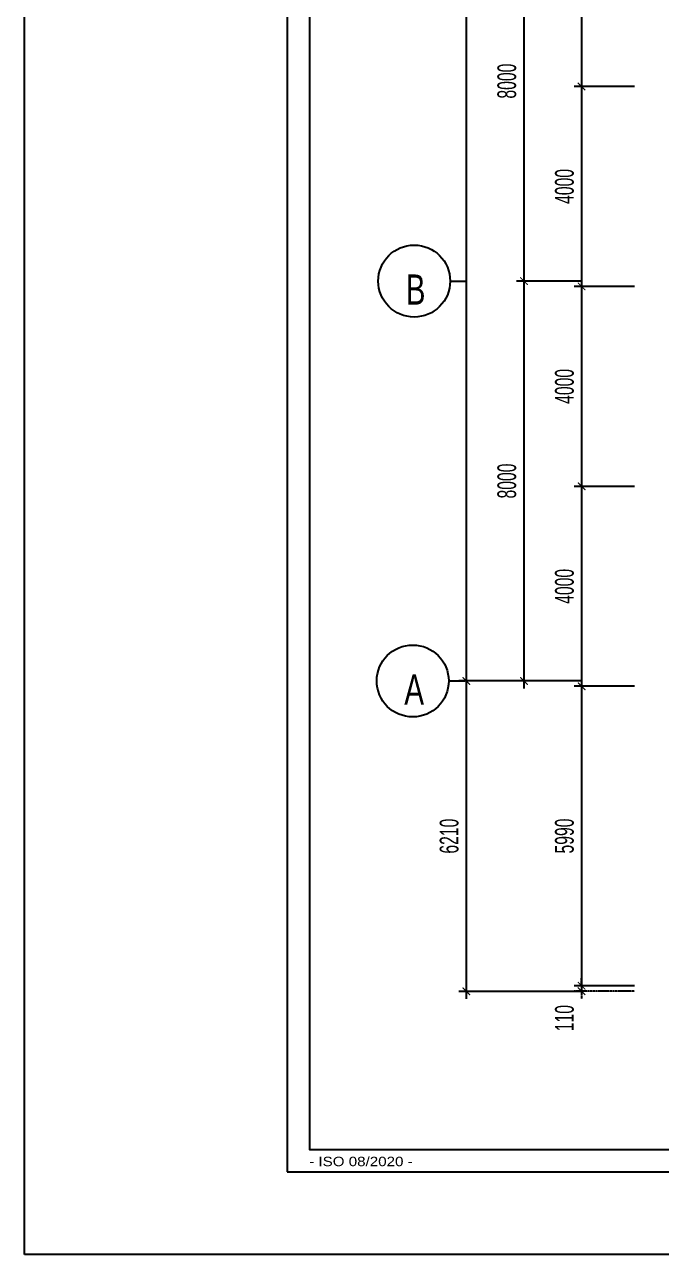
# Model space of a CAD drawing. Extents: x 195594 to 457145, y -254194 to -165094.
# Drawn here: x 195594 to 208329, y -254194 to -229591 of the extents above; entities that cross this region are included whole.
import ezdxf

# ---------------------------------------------------------------- set-up
doc = ezdxf.new("R2010")
doc.units = 0
doc.header["$LTSCALE"] = 0.5
doc.header["$MEASUREMENT"] = 0
doc.linetypes.add('HIDDEN', pattern=[0.375, 0.25, -0.125])
doc.layers.get('0').update_dxf_attribs({"linetype": 'CONTINUOUS'})
doc.layers.get('Defpoints').update_dxf_attribs({"linetype": 'CONTINUOUS'})
for name, color, linetype in [('CDC -TEXT KHUNG', 7, 'CONTINUOUS'), ('CDC-KHUNGTEN', 7, 'CONTINUOUS'), ('CDC.02.DIM', 1, 'CONTINUOUS'), ('CDC.04.HIDDEN', 8, 'HIDDEN'), ('CDC.06.TEXT', 2, 'CONTINUOUS'), ('CDC.10.HATCH', 9, 'CONTINUOUS'), ('CDC.11.NOTE', 8, 'CONTINUOUS'), ('CDC.14.STEELNUM', 9, 'CONTINUOUS')]:
    doc.layers.add(name, color=color, linetype=linetype)
doc.layers.add('Tpl_Bound', color=1, linetype='CONTINUOUS', plot=False)
doc.styles.add('ARIAL', font='arial.ttf', dxfattribs={"width": 0.6})
doc.styles.add('KT CDC', font='arial.ttf', dxfattribs={"width": 0.85, "height": 200})
doc.dimstyles.new('150', dxfattribs={"dimscale": 150, "dimtxt": 2.5, "dimasz": 1, "dimexe": 1, "dimexo": 0, "dimgap": 1, "dimtad": 1, "dimdec": 0, "dimdsep": 46, "dimtxsty": 'ARIAL', "dimblk": 'ARCHTICK', "dimcen": 1, "dimdle": 1, "dimclrd": 1, "dimclre": 1, "dimclrt": 2, "dimadec": 0, "dimazin": 0, "dimtfac": 0.00072, "dimtdec": 0, "dimtix": 1, "dimtmove": 2, "dimatfit": 3, "dimldrblk": 'ARCHTICK', "dimfxl": 1, "dimtolj": 1, "dimarcsym": 0})

# ---------------------------------------------------------------- blocks, each defined once
blk = doc.blocks.new('_ARCHTICK')
at = {"color": 0, "linetype": 'ByBlock', "const_width": 0.15}
blk.add_lwpolyline([(-0.5, -0.5), (0.5, 0.5)], dxfattribs=at)
blk = doc.blocks.new('*D200')
at = {"layer": 'CDC.02.DIM', "color": 1, "lineweight": -2, "transparency": 16777216}
for p, q in [((206733, -174622), (204278, -174622)), ((204428, -174472), (204428, -242872)), ((206733, -242722), (204278, -242722))]:
    blk.add_line(p, q, dxfattribs=at)
at = {"layer": 'Defpoints', "color": 0, "transparency": 16777216}
for p in [(206733, -174622), (204428, -242722), (206733, -242722)]:
    blk.add_point(p, dxfattribs=at)
at = {"layer": 'CDC.02.DIM', "color": 1, "lineweight": -2, "transparency": 16777216, "xscale": 150, "yscale": 150, "zscale": 150}
for p, rotation in [((204428, -174622), 90), ((204428, -242722), 270)]:
    blk.add_blockref('_ARCHTICK', p, dxfattribs=dict(at, rotation=rotation))
at = {"layer": 'CDC.02.DIM', "color": 2, "transparency": 16777216, "insert": (204086, -208672), "char_height": 375, "attachment_point": 5, "rotation": 90, "style": 'ARIAL'}
blk.add_mtext('\\A1;68100', dxfattribs=at)
blk = doc.blocks.new('*D298')
at = {"layer": 'CDC.02.DIM', "color": 1, "lineweight": -2, "transparency": 16777216}
for p, q in [((207789, -226829), (206583, -226829)), ((206733, -226679), (206733, -230979)), ((207789, -230829), (206583, -230829))]:
    blk.add_line(p, q, dxfattribs=at)
at = {"layer": 'Defpoints', "color": 0, "transparency": 16777216}
for p in [(207789, -226829), (206733, -230829), (207789, -230829)]:
    blk.add_point(p, dxfattribs=at)
at = {"layer": 'CDC.02.DIM', "color": 1, "lineweight": -2, "transparency": 16777216, "xscale": 150, "yscale": 150, "zscale": 150}
for p, rotation in [((206733, -226829), 90), ((206733, -230829), 270)]:
    blk.add_blockref('_ARCHTICK', p, dxfattribs=dict(at, rotation=rotation))
at = {"layer": 'CDC.02.DIM', "color": 2, "transparency": 16777216, "insert": (206391, -228829), "char_height": 375, "attachment_point": 5, "rotation": 90, "style": 'ARIAL'}
blk.add_mtext('\\A1;4000', dxfattribs=at)
blk = doc.blocks.new('*D299')
at = {"layer": 'CDC.02.DIM', "color": 1, "lineweight": -2, "transparency": 16777216}
for p, q in [((206733, -230679), (206733, -234979)), ((207789, -230829), (206583, -230829)), ((207789, -234829), (206583, -234829))]:
    blk.add_line(p, q, dxfattribs=at)
at = {"layer": 'Defpoints', "color": 0, "transparency": 16777216}
for p in [(207789, -230829), (206733, -234829), (207789, -234829)]:
    blk.add_point(p, dxfattribs=at)
at = {"layer": 'CDC.02.DIM', "color": 1, "lineweight": -2, "transparency": 16777216, "xscale": 150, "yscale": 150, "zscale": 150}
for p, rotation in [((206733, -230829), 90), ((206733, -234829), 270)]:
    blk.add_blockref('_ARCHTICK', p, dxfattribs=dict(at, rotation=rotation))
at = {"layer": 'CDC.02.DIM', "color": 2, "transparency": 16777216, "insert": (206391, -232829), "char_height": 375, "attachment_point": 5, "rotation": 90, "style": 'ARIAL'}
blk.add_mtext('\\A1;4000', dxfattribs=at)
blk = doc.blocks.new('*D300')
at = {"layer": 'CDC.02.DIM', "color": 1, "lineweight": -2, "transparency": 16777216}
for p, q in [((206733, -234679), (206733, -238979)), ((207789, -234829), (206583, -234829)), ((207789, -238829), (206583, -238829))]:
    blk.add_line(p, q, dxfattribs=at)
at = {"layer": 'Defpoints', "color": 0, "transparency": 16777216}
for p in [(207789, -234829), (206733, -238829), (207789, -238829)]:
    blk.add_point(p, dxfattribs=at)
at = {"layer": 'CDC.02.DIM', "color": 1, "lineweight": -2, "transparency": 16777216, "xscale": 150, "yscale": 150, "zscale": 150}
for p, rotation in [((206733, -234829), 90), ((206733, -238829), 270)]:
    blk.add_blockref('_ARCHTICK', p, dxfattribs=dict(at, rotation=rotation))
at = {"layer": 'CDC.02.DIM', "color": 2, "transparency": 16777216, "insert": (206391, -236829), "char_height": 375, "attachment_point": 5, "rotation": 90, "style": 'ARIAL'}
blk.add_mtext('\\A1;4000', dxfattribs=at)
blk = doc.blocks.new('*D301')
at = {"layer": 'CDC.02.DIM', "color": 1, "lineweight": -2, "transparency": 16777216}
for p, q in [((207789, -238829), (206583, -238829)), ((206733, -238679), (206733, -242979)), ((207789, -242829), (206583, -242829))]:
    blk.add_line(p, q, dxfattribs=at)
at = {"layer": 'Defpoints', "color": 0, "transparency": 16777216}
for p in [(207789, -238829), (206733, -242829), (207789, -242829)]:
    blk.add_point(p, dxfattribs=at)
at = {"layer": 'CDC.02.DIM', "color": 1, "lineweight": -2, "transparency": 16777216, "xscale": 150, "yscale": 150, "zscale": 150}
for p, rotation in [((206733, -238829), 90), ((206733, -242829), 270)]:
    blk.add_blockref('_ARCHTICK', p, dxfattribs=dict(at, rotation=rotation))
at = {"layer": 'CDC.02.DIM', "color": 2, "transparency": 16777216, "insert": (206391, -240829), "char_height": 375, "attachment_point": 5, "rotation": 90, "style": 'ARIAL'}
blk.add_mtext('\\A1;4000', dxfattribs=at)
blk = doc.blocks.new('*D302')
at = {"layer": 'CDC.02.DIM', "color": 1, "lineweight": -2, "transparency": 16777216}
for p, q in [((206733, -242679), (206733, -248969)), ((207789, -242829), (206583, -242829)), ((207789, -248819), (206583, -248819))]:
    blk.add_line(p, q, dxfattribs=at)
at = {"layer": 'Defpoints', "color": 0, "transparency": 16777216}
for p in [(207789, -242829), (206733, -248819), (207789, -248819)]:
    blk.add_point(p, dxfattribs=at)
at = {"layer": 'CDC.02.DIM', "color": 1, "lineweight": -2, "transparency": 16777216, "xscale": 150, "yscale": 150, "zscale": 150}
for p, rotation in [((206733, -242829), 90), ((206733, -248819), 270)]:
    blk.add_blockref('_ARCHTICK', p, dxfattribs=dict(at, rotation=rotation))
at = {"layer": 'CDC.02.DIM', "color": 2, "transparency": 16777216, "insert": (206391, -245824), "char_height": 375, "attachment_point": 5, "rotation": 90, "style": 'ARIAL'}
blk.add_mtext('\\A1;5990', dxfattribs=at)
blk = doc.blocks.new('*D303')
at = {"layer": 'CDC.04.HIDDEN', "color": 1, "lineweight": -2, "transparency": 16777216}
for p, q in [((206733, -248819), (206733, -248669)), ((207789, -248819), (206583, -248819)), ((207789, -248929), (206583, -248929)), ((206733, -248819), (206733, -248929)), ((206733, -248929), (206733, -249079))]:
    blk.add_line(p, q, dxfattribs=at)
at = {"layer": 'Defpoints', "color": 0, "transparency": 16777216}
for p in [(206733, -248929), (207789, -248819), (207789, -248929)]:
    blk.add_point(p, dxfattribs=at)
at = {"layer": 'CDC.04.HIDDEN', "color": 1, "lineweight": -2, "transparency": 16777216, "xscale": 150, "yscale": 150, "zscale": 150}
for p, rotation in [((206733, -248819), 270), ((206733, -248929), 90)]:
    blk.add_blockref('_ARCHTICK', p, dxfattribs=dict(at, rotation=rotation))
at = {"layer": 'CDC.04.HIDDEN', "color": 2, "transparency": 16777216, "insert": (206391, -249467), "char_height": 375, "attachment_point": 5, "rotation": 90, "style": 'ARIAL'}
blk.add_mtext('\\A1;110', dxfattribs=at)
blk = doc.blocks.new('*D308')
at = {"layer": 'CDC.02.DIM', "color": 1, "lineweight": -2, "transparency": 16777216}
for p, q in [((205580, -226572), (205580, -234872)), ((206733, -226722), (205430, -226722)), ((206733, -234722), (205430, -234722))]:
    blk.add_line(p, q, dxfattribs=at)
at = {"layer": 'Defpoints', "color": 0, "transparency": 16777216}
for p in [(206733, -226722), (205580, -234722), (206733, -234722)]:
    blk.add_point(p, dxfattribs=at)
at = {"layer": 'CDC.02.DIM', "color": 1, "lineweight": -2, "transparency": 16777216, "xscale": 150, "yscale": 150, "zscale": 150}
for p, rotation in [((205580, -226722), 90), ((205580, -234722), 270)]:
    blk.add_blockref('_ARCHTICK', p, dxfattribs=dict(at, rotation=rotation))
at = {"layer": 'CDC.02.DIM', "color": 2, "transparency": 16777216, "insert": (205239, -230722), "char_height": 375, "attachment_point": 5, "rotation": 90, "style": 'ARIAL'}
blk.add_mtext('\\A1;8000', dxfattribs=at)
blk = doc.blocks.new('*D309')
at = {"layer": 'CDC.02.DIM', "color": 1, "lineweight": -2, "transparency": 16777216}
for p, q in [((205580, -234572), (205580, -242872)), ((206733, -234722), (205430, -234722)), ((206733, -242722), (205430, -242722))]:
    blk.add_line(p, q, dxfattribs=at)
at = {"layer": 'Defpoints', "color": 0, "transparency": 16777216}
for p in [(206733, -234722), (205580, -242722), (206733, -242722)]:
    blk.add_point(p, dxfattribs=at)
at = {"layer": 'CDC.02.DIM', "color": 1, "lineweight": -2, "transparency": 16777216, "xscale": 150, "yscale": 150, "zscale": 150}
for p, rotation in [((205580, -234722), 90), ((205580, -242722), 270)]:
    blk.add_blockref('_ARCHTICK', p, dxfattribs=dict(at, rotation=rotation))
at = {"layer": 'CDC.02.DIM', "color": 2, "transparency": 16777216, "insert": (205239, -238722), "char_height": 375, "attachment_point": 5, "rotation": 90, "style": 'ARIAL'}
blk.add_mtext('\\A1;8000', dxfattribs=at)
blk = doc.blocks.new('*D346')
at = {"layer": 'CDC.14.STEELNUM', "color": 1, "lineweight": -2, "transparency": 16777216}
for p, q in [((204428, -242572), (204428, -249082)), ((206733, -242722), (204278, -242722)), ((206733, -248932), (204278, -248932))]:
    blk.add_line(p, q, dxfattribs=at)
at = {"layer": 'Defpoints', "color": 0, "transparency": 16777216}
for p in [(206733, -242722), (204428, -248932), (206733, -248932)]:
    blk.add_point(p, dxfattribs=at)
at = {"layer": 'CDC.14.STEELNUM', "color": 1, "lineweight": -2, "transparency": 16777216, "xscale": 150, "yscale": 150, "zscale": 150}
for p, rotation in [((204428, -242722), 90), ((204428, -248932), 270)]:
    blk.add_blockref('_ARCHTICK', p, dxfattribs=dict(at, rotation=rotation))
at = {"layer": 'CDC.14.STEELNUM', "color": 2, "transparency": 16777216, "insert": (204086, -245827), "char_height": 375, "attachment_point": 5, "rotation": 90, "style": 'ARIAL'}
blk.add_mtext('\\A1;6210', dxfattribs=at)
blk = doc.blocks.new('Khung tên chuẩn')
at = {"layer": 'CDC-KHUNGTEN'}
blk.add_lwpolyline([(30654, -246309), (30654, -189709), (-40446, -189709), (-40446, -246309)], close=True, dxfattribs=at)
at = {"layer": 'CDC.10.HATCH', "color": 8}
blk.add_lwpolyline([(-40746, -246609), (38754, -246609), (38754, -189409), (-40746, -189409)], close=True, dxfattribs=at)
at = {"layer": 'Defpoints', "color": 1}
blk.add_lwpolyline([(-44246, -247709), (-44246, -188309), (39854, -188309), (39854, -247709), (-44246, -247709)], close=True, dxfattribs=at)
at = {"layer": 'CDC -TEXT KHUNG', "color": 6, "style": 'KT CDC', "width": 1.15}
blk.add_text('- ISO 08/2020 -', height=125.69, dxfattribs=at).set_placement((-40452, -246532))

msp = doc.modelspace()

# ---------------------------------------------------------------- linework, layer by layer
at = {"layer": 'CDC.11.NOTE'}
for p, q in [((204104.7, -234722), (204427.8, -234722)), ((204075.2, -242722), (204398.4, -242722))]:
    msp.add_line(p, q, dxfattribs=at)
for centre in [(203385.4, -234722), (203355.9, -242722)]:
    msp.add_circle(centre, 719.3, dxfattribs=at)
at = {"layer": 'Tpl_Bound', "color": 1}
msp.add_lwpolyline([(195594.3, -254193.8), (195594.3, -165093.8), (321744.3, -165093.8), (321744.3, -254193.8)], close=True, dxfattribs=at)

# ---------------------------------------------------------------- block references
at = {"layer": 'CDC -TEXT KHUNG', "color": 7, "xscale": 1.500000000771252, "yscale": 1.500000000771252, "zscale": 1.500000000771252}
msp.add_blockref('Khung tên chuẩn', (261963.1, 117369.1), dxfattribs=at)

# ---------------------------------------------------------------- texts
at = {"layer": 'CDC.06.TEXT', "char_height": 602.851, "width": 560.217, "attachment_point": 8, "line_spacing_factor": 0.938532}
for s, insert in [('{\\fArial|b0|i0|c0|p34;\\W0.7;B}', (203413.9, -235193)), ('{\\fArial|b0|i0|c0|p34;\\W0.7;A}', (203384.5, -243193))]:
    msp.add_mtext(s, dxfattribs=dict(at, insert=insert))

# ---------------------------------------------------------------- dimensions: what is measured, and where the dimension line sits
at = {"layer": 'CDC.02.DIM'}
for base, p1, p2, picture, middle in [((204427.8, -242722), (206732.8, -174622), (206732.8, -242722), '*D200', (204086.3, -208672)), ((205580.3, -234722), (206732.8, -226722), (206732.8, -234722), '*D308', (205238.9, -230722)), ((206732.8, -230829), (207788.7, -226829), (207788.7, -230829), '*D298', (206391.4, -228829)), ((206732.8, -234829), (207788.7, -230829), (207788.7, -234829), '*D299', (206391.4, -232829)), ((205580.3, -242722), (206732.8, -234722), (206732.8, -242722), '*D309', (205238.9, -238722)), ((206732.8, -238829), (207788.7, -234829), (207788.7, -238829), '*D300', (206391.4, -236829)), ((206732.8, -242829), (207788.7, -238829), (207788.7, -242829), '*D301', (206391.4, -240829)), ((206732.8, -248819), (207788.7, -242829), (207788.7, -248819), '*D302', (206391.4, -245824))]:
    dim = msp.add_linear_dim(base=base, p1=p1, p2=p2, angle=90, dimstyle='150', dxfattribs=at)
    dim.commit()
    dim.dimension.update_dxf_attribs({"geometry": picture, "text_midpoint": middle})
at = {"layer": 'CDC.04.HIDDEN'}
dim = msp.add_linear_dim(base=(206732.8, -248929), p1=(207788.7, -248819), p2=(207788.7, -248929), angle=90, dimstyle='150', dxfattribs=at)
dim.commit()
dim.dimension.update_dxf_attribs({"geometry": '*D303', "text_midpoint": (206391.4, -249466.9), "dimtype": 160})
at = {"layer": 'CDC.14.STEELNUM'}
dim = msp.add_linear_dim(base=(204427.8, -248932), p1=(206732.8, -242722), p2=(206732.8, -248932), angle=90, dimstyle='150', dxfattribs=at)
dim.commit()
dim.dimension.update_dxf_attribs({"geometry": '*D346', "text_midpoint": (204086.3, -245827)})

doc.saveas('drawing.dxf')
